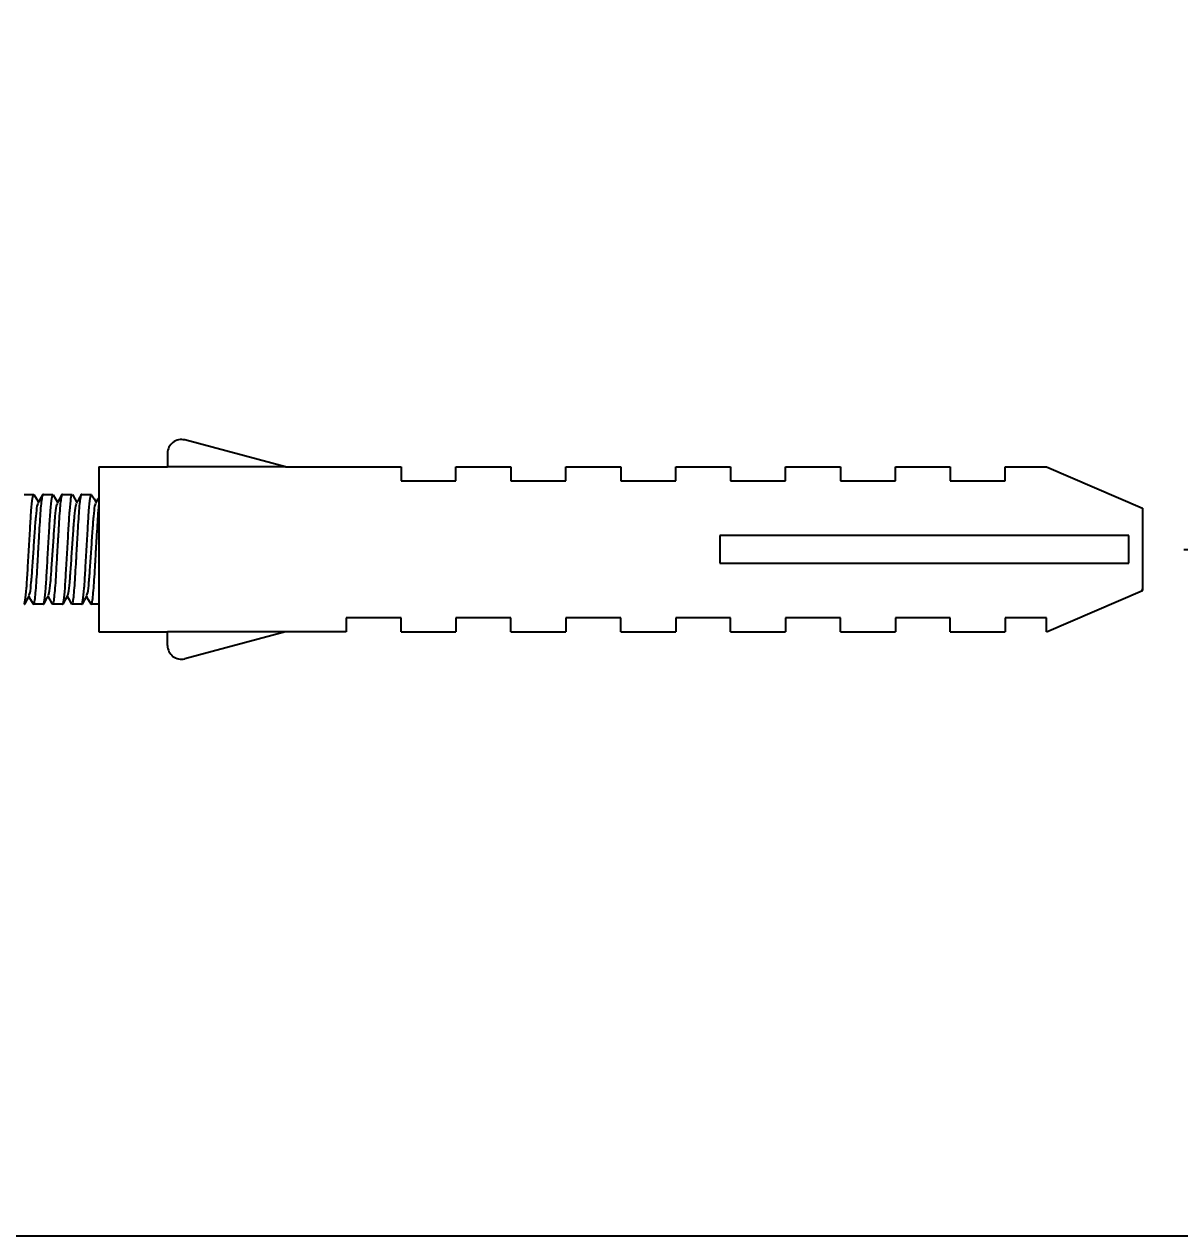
# Model space of a CAD drawing. Extents: x -6747 to -3513, y -1495 to -37.
# Drawn here: x -6720.34 to -6711.93, y -1463.88 to -1455.06 of the extents above; entities that cross this region are included whole.
import ezdxf

# ---------------------------------------------------------------- set-up
doc = ezdxf.new("R2010")
doc.units = 0
doc.header["$LTSCALE"] = 23.1
doc.header["$MEASUREMENT"] = 0
doc.layers.get('0').update_dxf_attribs({"linetype": 'CONTINUOUS'})
doc.layers.get('Defpoints').update_dxf_attribs({"linetype": 'CONTINUOUS'})
doc.styles.get("Standard").update_dxf_attribs({"font": 'txt.shx', "bigfont": 'whgtxt.shx'})
doc.dimstyles.get("Standard").update_dxf_attribs({"dimtxt": 2.5, "dimasz": 0.18, "dimexe": 0.18, "dimexo": 0.0625, "dimgap": 0.09, "dimtad": 0, "dimtih": 1, "dimtoh": 1, "dimdec": 4, "dimzin": 0, "dimdsep": 46, "dimtxsty": 'Standard', "dimcen": 0.09, "dimadec": 0, "dimazin": 0, "dimtp": 0.001, "dimtm": 0.001, "dimtfac": 1, "dimtdec": 4, "dimtofl": 0, "dimtmove": 0, "dimatfit": 0, "dimfxl": 0, "dimtolj": 1, "dimtzin": 0, "dimarcsym": 0})

# ---------------------------------------------------------------- blocks, each defined once
blk = doc.blocks.new('*D57')
at = {"color": 2, "lineweight": -2}
for p, q in [((-6711.8985, -1322.8847), (-6710.2725, -1322.8847)), ((-6711.2725, -1325.3847), (-6711.2725, -1456.3847)), ((-6711.8985, -1458.8847), (-6710.2725, -1458.8847))]:
    blk.add_line(p, q, dxfattribs=at)
at = {"color": 2}
for points in [[(-6711.6892, -1325.3847), (-6710.8558, -1325.3847), (-6711.2725, -1322.8847)], [(-6711.6892, -1456.3847), (-6710.8558, -1456.3847), (-6711.2725, -1458.8847)]]:
    blk.add_solid(points, dxfattribs=at)
at = {"layer": 'Defpoints', "color": 0}
for p in [(-6712.1985, -1322.8847), (-6712.1985, -1458.8847), (-6711.2725, -1458.8847)]:
    blk.add_point(p, dxfattribs=at)
at = {"color": 2, "insert": (-6713.4225, -1390.8847), "char_height": 2.3, "attachment_point": 5, "rotation": 90}
blk.add_mtext('\\A1;680', dxfattribs=at)
blk = doc.blocks.new('*D58')
at = {"color": 2, "lineweight": -2}
for p, q in [((-6741.5233, -1317.8847), (-6701.5538, -1317.8847)), ((-6702.5538, -1461.3847), (-6702.5538, -1320.3847)), ((-6741.5233, -1463.8847), (-6701.5538, -1463.8847))]:
    blk.add_line(p, q, dxfattribs=at)
at = {"color": 2}
for points in [[(-6702.9704, -1320.3847), (-6702.1371, -1320.3847), (-6702.5538, -1317.8847)], [(-6702.9704, -1461.3847), (-6702.1371, -1461.3847), (-6702.5538, -1463.8847)]]:
    blk.add_solid(points, dxfattribs=at)
at = {"layer": 'Defpoints', "color": 0}
for p in [(-6741.8233, -1317.8847), (-6702.5538, -1317.8847), (-6741.8233, -1463.8847)]:
    blk.add_point(p, dxfattribs=at)
at = {"color": 2, "insert": (-6704.7038, -1390.8847), "char_height": 2.3, "attachment_point": 5, "rotation": 90}
blk.add_mtext('\\A1;730', dxfattribs=at)

msp = doc.modelspace()

# ---------------------------------------------------------------- linework, layer by layer
at = {"color": 2}
for p, q in [((-6718.439, -1458.2847), (-6719.1727, -1458.0881)), ((-6719.2985, -1458.1847), (-6719.2985, -1458.2847)), ((-6719.7985, -1458.2847), (-6719.7985, -1459.4847)), ((-6719.7985, -1458.2847), (-6719.2985, -1458.2847)), ((-6718.439, -1458.2847), (-6719.2985, -1458.2847)), ((-6718.439, -1458.2847), (-6717.5985, -1458.2847)), ((-6717.5985, -1458.2847), (-6717.5985, -1458.3847)), ((-6717.1985, -1458.2847), (-6716.7985, -1458.2847)), ((-6717.1985, -1458.3847), (-6717.1985, -1458.2847)), ((-6716.7985, -1458.2847), (-6716.7985, -1458.3847)), ((-6716.3985, -1458.2847), (-6715.9985, -1458.2847)), ((-6716.3985, -1458.3847), (-6716.3985, -1458.2847)), ((-6715.9985, -1458.2847), (-6715.9985, -1458.3847)), ((-6715.5985, -1458.2847), (-6715.1985, -1458.2847)), ((-6715.5985, -1458.3847), (-6715.5985, -1458.2847)), ((-6715.1985, -1458.2847), (-6715.1985, -1458.3847)), ((-6714.7985, -1458.2847), (-6714.3985, -1458.2847)), ((-6714.7985, -1458.3847), (-6714.7985, -1458.2847)), ((-6714.3985, -1458.2847), (-6714.3985, -1458.3847)), ((-6713.9985, -1458.2847), (-6713.5985, -1458.2847)), ((-6713.9985, -1458.3847), (-6713.9985, -1458.2847)), ((-6713.5985, -1458.2847), (-6713.5985, -1458.3847)), ((-6713.1985, -1458.2847), (-6712.8985, -1458.2847)), ((-6713.1985, -1458.3847), (-6713.1985, -1458.2847)), ((-6712.8985, -1458.2847), (-6712.1985, -1458.5847)), ((-6717.5985, -1458.3847), (-6717.1985, -1458.3847)), ((-6716.7985, -1458.3847), (-6716.3985, -1458.3847)), ((-6715.9985, -1458.3847), (-6715.5985, -1458.3847)), ((-6715.1985, -1458.3847), (-6714.7985, -1458.3847)), ((-6714.3985, -1458.3847), (-6713.9985, -1458.3847)), ((-6713.5985, -1458.3847), (-6713.1985, -1458.3847)), ((-6720.3439, -1458.4847), (-6720.2732, -1458.4847)), ((-6720.2039, -1458.4847), (-6720.1332, -1458.4847)), ((-6720.0639, -1458.4847), (-6719.9932, -1458.4847)), ((-6719.9239, -1458.4847), (-6719.8532, -1458.4847)), ((-6712.1985, -1458.5847), (-6712.1985, -1459.1847)), ((-6715.2763, -1458.7847), (-6715.2763, -1458.9847)), ((-6712.2985, -1458.7847), (-6715.2763, -1458.7847)), ((-6712.2985, -1458.9847), (-6712.2985, -1458.7847)), ((-6715.2763, -1458.9847), (-6712.2985, -1458.9847)), ((-6719.7985, -1459.1847), (-6719.8005, -1459.1847)), ((-6712.8985, -1459.4847), (-6712.1985, -1459.1847)), ((-6712.1985, -1459.1709), (-6712.2066, -1459.1881)), ((-6720.2032, -1459.2847), (-6720.2739, -1459.2847)), ((-6720.0632, -1459.2847), (-6720.1339, -1459.2847)), ((-6719.9232, -1459.2847), (-6719.9939, -1459.2847)), ((-6719.7985, -1459.2847), (-6719.8539, -1459.2847)), ((-6717.5985, -1459.3847), (-6717.9985, -1459.3847)), ((-6717.9985, -1459.3847), (-6717.9985, -1459.4847)), ((-6717.5985, -1459.4847), (-6717.5985, -1459.3847)), ((-6716.7985, -1459.3847), (-6717.1985, -1459.3847)), ((-6717.1985, -1459.3847), (-6717.1985, -1459.4847)), ((-6716.7985, -1459.4847), (-6716.7985, -1459.3847)), ((-6715.9985, -1459.3847), (-6716.3985, -1459.3847)), ((-6716.3985, -1459.3847), (-6716.3985, -1459.4847)), ((-6715.9985, -1459.4847), (-6715.9985, -1459.3847)), ((-6715.1985, -1459.3847), (-6715.5985, -1459.3847)), ((-6715.5985, -1459.3847), (-6715.5985, -1459.4847)), ((-6715.1985, -1459.4847), (-6715.1985, -1459.3847)), ((-6714.3985, -1459.3847), (-6714.7985, -1459.3847)), ((-6714.7985, -1459.3847), (-6714.7985, -1459.4847)), ((-6714.3985, -1459.4847), (-6714.3985, -1459.3847)), ((-6713.5985, -1459.3847), (-6713.9985, -1459.3847)), ((-6713.9985, -1459.3847), (-6713.9985, -1459.4847)), ((-6713.5985, -1459.4847), (-6713.5985, -1459.3847)), ((-6712.8985, -1459.3847), (-6713.1985, -1459.3847)), ((-6713.1985, -1459.3847), (-6713.1985, -1459.4847)), ((-6712.8985, -1459.4847), (-6712.8985, -1459.3847)), ((-6719.7985, -1459.4847), (-6719.2985, -1459.4847)), ((-6717.9985, -1459.4847), (-6719.2985, -1459.4847)), ((-6719.2985, -1459.5847), (-6719.2985, -1459.4847)), ((-6718.439, -1459.4847), (-6719.1727, -1459.6813)), ((-6717.5985, -1459.4847), (-6717.1985, -1459.4847)), ((-6716.7985, -1459.4847), (-6716.3985, -1459.4847)), ((-6715.9985, -1459.4847), (-6715.5985, -1459.4847)), ((-6715.1985, -1459.4847), (-6714.7985, -1459.4847)), ((-6714.3985, -1459.4847), (-6713.9985, -1459.4847)), ((-6713.5985, -1459.4847), (-6713.1985, -1459.4847))]:
    msp.add_line(p, q, dxfattribs=at)
at = {"color": 2, "flags": 128}
for points in [[(-6720.2713, -1458.4863), (-6720.2538, -1458.5165), (-6720.2385, -1458.5428)], [(-6720.2408, -1458.5467), (-6720.2233, -1458.5165), (-6720.2058, -1458.4864)], [(-6720.1312, -1458.4864), (-6720.1137, -1458.5166), (-6720.0985, -1458.5428)], [(-6720.1008, -1458.5466), (-6720.0833, -1458.5165), (-6720.0658, -1458.4863)], [(-6719.9913, -1458.4863), (-6719.9738, -1458.5165), (-6719.9585, -1458.5428)], [(-6719.9608, -1458.5467), (-6719.9433, -1458.5165), (-6719.9258, -1458.4864)], [(-6719.8513, -1458.4864), (-6719.8338, -1458.5166), (-6719.8185, -1458.5428)], [(-6719.8208, -1458.5466), (-6719.8033, -1458.5165), (-6719.7985, -1458.5083)], [(-6720.3063, -1459.2227), (-6720.3238, -1459.2528), (-6720.3413, -1459.283)], [(-6720.2758, -1459.2829), (-6720.2933, -1459.2528), (-6720.3085, -1459.2265)], [(-6720.1663, -1459.2227), (-6720.1838, -1459.2528), (-6720.2013, -1459.2829)], [(-6720.1358, -1459.283), (-6720.1533, -1459.2528), (-6720.1685, -1459.2265)], [(-6720.0263, -1459.2227), (-6720.0438, -1459.2528), (-6720.0613, -1459.283)], [(-6719.9958, -1459.2829), (-6720.0133, -1459.2527), (-6720.0285, -1459.2265)], [(-6719.8863, -1459.2226), (-6719.9038, -1459.2528), (-6719.9212, -1459.2829)], [(-6719.8558, -1459.283), (-6719.8733, -1459.2528), (-6719.8885, -1459.2265)]]:
    msp.add_lwpolyline(points, dxfattribs=at)
at = {"color": 2}
for centre, start, end in [((-6719.1985, -1458.1847), 75, 180), ((-6719.1985, -1459.5847), 180, 285)]:
    msp.add_arc(centre, 0.1, start, end, dxfattribs=at)
for points, knots in [([(-6720.3432, -1459.2847), (-6720.3407, -1459.2847), (-6720.3377, -1459.2749), (-6720.3315, -1459.2344), (-6720.3283, -1459.2036), (-6720.3239, -1459.1475), (-6720.3225, -1459.1272), (-6720.3198, -1459.0849), (-6720.3186, -1459.0629), (-6720.3144, -1458.9917), (-6720.3113, -1458.9383), (-6720.3051, -1458.8311), (-6720.3019, -1458.7776), (-6720.2978, -1458.7064), (-6720.2965, -1458.6844), (-6720.2939, -1458.6421), (-6720.2925, -1458.6218), (-6720.288, -1458.5657), (-6720.2848, -1458.5349), (-6720.2787, -1458.4944), (-6720.2757, -1458.4847), (-6720.2732, -1458.4847)], [0, 0, 0, 0, 0.125, 0.125, 0.25, 0.25, 0.3125, 0.3125, 0.375, 0.375, 0.5, 0.5, 0.625, 0.625, 0.6875, 0.6875, 0.75, 0.75, 0.875, 0.875, 1, 1, 1, 1]), ([(-6720.2759, -1459.2798), (-6720.2752, -1459.2818), (-6720.2727, -1459.2892), (-6720.2684, -1459.2745), (-6720.2622, -1459.2355), (-6720.2561, -1459.1702), (-6720.2506, -1459.0869), (-6720.2451, -1458.99), (-6720.2389, -1458.8847), (-6720.2327, -1458.7794), (-6720.2272, -1458.6824), (-6720.2217, -1458.5992), (-6720.2156, -1458.5336), (-6720.2094, -1458.4958), (-6720.2057, -1458.4803), (-6720.2039, -1458.4847), (-6720.2039, -1458.4847)], [0, 0, 0, 0, 0.0291432, 0.1086365, 0.1909523, 0.273268, 0.3527613, 0.4322546, 0.5145704, 0.5968861, 0.6763794, 0.7558727, 0.8381885, 0.9205042, 0.9999975, 1, 1, 1, 1]), ([(-6720.2032, -1459.2847), (-6720.2007, -1459.2847), (-6720.1977, -1459.2749), (-6720.1915, -1459.2344), (-6720.1883, -1459.2036), (-6720.1839, -1459.1475), (-6720.1825, -1459.1272), (-6720.1798, -1459.0849), (-6720.1786, -1459.0629), (-6720.1744, -1458.9917), (-6720.1713, -1458.9383), (-6720.1651, -1458.8311), (-6720.1619, -1458.7776), (-6720.1578, -1458.7064), (-6720.1565, -1458.6844), (-6720.1539, -1458.6421), (-6720.1525, -1458.6218), (-6720.148, -1458.5657), (-6720.1448, -1458.5349), (-6720.1387, -1458.4944), (-6720.1357, -1458.4847), (-6720.1332, -1458.4847)], [0, 0, 0, 0, 0.125, 0.125, 0.25, 0.25, 0.3125, 0.3125, 0.375, 0.375, 0.5, 0.5, 0.625, 0.625, 0.6875, 0.6875, 0.75, 0.75, 0.875, 0.875, 1, 1, 1, 1]), ([(-6720.1359, -1459.28), (-6720.1352, -1459.2819), (-6720.1327, -1459.2892), (-6720.1284, -1459.2745), (-6720.1222, -1459.2355), (-6720.1161, -1459.1702), (-6720.1106, -1459.0869), (-6720.1051, -1458.99), (-6720.0989, -1458.8847), (-6720.0927, -1458.7794), (-6720.0872, -1458.6824), (-6720.0817, -1458.5992), (-6720.0756, -1458.5336), (-6720.0694, -1458.4958), (-6720.0657, -1458.4803), (-6720.0639, -1458.4847), (-6720.0639, -1458.4847)], [0, 0, 0, 0, 0.028435, 0.107986, 0.190362, 0.272738, 0.352289, 0.43184, 0.514216, 0.596592, 0.676143, 0.755695, 0.83807, 0.920446, 0.999998, 1, 1, 1, 1]), ([(-6720.0632, -1459.2847), (-6720.0607, -1459.2847), (-6720.0577, -1459.2749), (-6720.0515, -1459.2344), (-6720.0483, -1459.2036), (-6720.0439, -1459.1475), (-6720.0425, -1459.1272), (-6720.0398, -1459.0849), (-6720.0386, -1459.0629), (-6720.0344, -1458.9917), (-6720.0313, -1458.9383), (-6720.0251, -1458.8311), (-6720.0219, -1458.7776), (-6720.0178, -1458.7064), (-6720.0165, -1458.6844), (-6720.0139, -1458.6421), (-6720.0125, -1458.6218), (-6720.008, -1458.5657), (-6720.0048, -1458.5349), (-6719.9987, -1458.4944), (-6719.9957, -1458.4847), (-6719.9932, -1458.4847)], [0, 0, 0, 0, 0.125, 0.125, 0.25, 0.25, 0.3125, 0.3125, 0.375, 0.375, 0.5, 0.5, 0.625, 0.625, 0.6875, 0.6875, 0.75, 0.75, 0.875, 0.875, 1, 1, 1, 1]), ([(-6719.9959, -1459.2798), (-6719.9953, -1459.2818), (-6719.9927, -1459.2892), (-6719.9884, -1459.2745), (-6719.9822, -1459.2355), (-6719.9761, -1459.1702), (-6719.9706, -1459.0869), (-6719.9651, -1458.99), (-6719.9589, -1458.8847), (-6719.9527, -1458.7794), (-6719.9472, -1458.6824), (-6719.9417, -1458.5992), (-6719.9356, -1458.5336), (-6719.9294, -1458.4958), (-6719.9257, -1458.4803), (-6719.9239, -1458.4847), (-6719.9239, -1458.4847)], [0, 0, 0, 0, 0.029269, 0.108752, 0.191057, 0.273362, 0.352845, 0.432328, 0.514633, 0.596938, 0.676421, 0.755904, 0.838209, 0.920515, 0.999998, 1, 1, 1, 1]), ([(-6719.9232, -1459.2847), (-6719.9207, -1459.2847), (-6719.9177, -1459.2749), (-6719.9115, -1459.2344), (-6719.9083, -1459.2036), (-6719.9039, -1459.1475), (-6719.9025, -1459.1272), (-6719.8998, -1459.0849), (-6719.8986, -1459.0629), (-6719.8944, -1458.9917), (-6719.8913, -1458.9383), (-6719.8851, -1458.8311), (-6719.8819, -1458.7776), (-6719.8778, -1458.7064), (-6719.8765, -1458.6844), (-6719.8739, -1458.6421), (-6719.8725, -1458.6218), (-6719.868, -1458.5657), (-6719.8648, -1458.5349), (-6719.8587, -1458.4944), (-6719.8557, -1458.4847), (-6719.8532, -1458.4847)], [0, 0, 0, 0, 0.125, 0.125, 0.25, 0.25, 0.3125, 0.3125, 0.375, 0.375, 0.5, 0.5, 0.625, 0.625, 0.6875, 0.6875, 0.75, 0.75, 0.875, 0.875, 1, 1, 1, 1]), ([(-6720.3062, -1459.2177), (-6720.3042, -1459.2137), (-6720.2993, -1459.2039), (-6720.2906, -1459.1304), (-6720.2827, -1459.0184), (-6720.2735, -1458.8847), (-6720.2644, -1458.7509), (-6720.2565, -1458.639), (-6720.2478, -1458.5655), (-6720.2429, -1458.5557), (-6720.2409, -1458.5517)], [0, 0, 0, 0, 0.09686, 0.233516, 0.36475, 0.500217, 0.635684, 0.766918, 0.903575, 1, 1, 1, 1]), ([(-6720.1662, -1459.2176), (-6720.1642, -1459.2136), (-6720.1593, -1459.2039), (-6720.1506, -1459.1304), (-6720.1427, -1459.0184), (-6720.1335, -1458.8847), (-6720.1244, -1458.7509), (-6720.1165, -1458.639), (-6720.1078, -1458.5654), (-6720.1029, -1458.5557), (-6720.1009, -1458.5516)], [0, 0, 0, 0, 0.096478, 0.233132, 0.364362, 0.499827, 0.635291, 0.766522, 0.903176, 1, 1, 1, 1]), ([(-6720.0262, -1459.2177), (-6720.0242, -1459.2137), (-6720.0193, -1459.2039), (-6720.0106, -1459.1304), (-6720.0027, -1459.0184), (-6719.9935, -1458.8847), (-6719.9844, -1458.7509), (-6719.9765, -1458.639), (-6719.9678, -1458.5655), (-6719.9629, -1458.5557), (-6719.9609, -1458.5517)], [0, 0, 0, 0, 0.096785, 0.233438, 0.364666, 0.500129, 0.635592, 0.76682, 0.903473, 1, 1, 1, 1]), ([(-6719.8862, -1459.2176), (-6719.8842, -1459.2136), (-6719.8793, -1459.2038), (-6719.8706, -1459.1304), (-6719.8627, -1459.0184), (-6719.8535, -1458.8847), (-6719.8444, -1458.7509), (-6719.8365, -1458.639), (-6719.8278, -1458.5654), (-6719.8229, -1458.5557), (-6719.8209, -1458.5516)], [0, 0, 0, 0, 0.0963677, 0.2330273, 0.3642629, 0.4997328, 0.6352028, 0.7664384, 0.9030979, 1, 1, 1, 1]), ([(-6719.8559, -1459.28), (-6719.8552, -1459.2819), (-6719.8527, -1459.2892), (-6719.8484, -1459.2745), (-6719.8422, -1459.2355), (-6719.8361, -1459.1702), (-6719.8306, -1459.0869), (-6719.8251, -1458.99), (-6719.8189, -1458.8847), (-6719.8127, -1458.7794), (-6719.8072, -1458.6824), (-6719.8026, -1458.6127), (-6719.7996, -1458.5775), (-6719.7985, -1458.5663)], [0, 0, 0, 0, 0.0284601, 0.1080094, 0.190383, 0.2727567, 0.3523059, 0.4318552, 0.5142288, 0.5966025, 0.6761517, 0.755701, 0.7987275, 0.7987275, 0.7987275, 0.7987275])]:
    msp.add_open_spline(points, degree=3, knots=knots, dxfattribs=at)

# ---------------------------------------------------------------- dimensions: what is measured, and where the dimension line sits
for base, p1, p2, picture, middle in [((-6702.5538, -1317.8847), (-6741.8233, -1463.8847), (-6741.8233, -1317.8847), '*D58', (-6704.7038, -1390.8847)), ((-6711.2725, -1458.8847), (-6712.1985, -1322.8847), (-6712.1985, -1458.8847), '*D57', (-6713.4225, -1390.8847))]:
    dim = msp.add_linear_dim(base=base, p1=p1, p2=p2, angle=90, dimstyle='Standard', override={"dimtxt": 2.3, "dimasz": 2.5, "dimexe": 1, "dimexo": 0.3, "dimgap": 1, "dimtad": 1, "dimtih": 0, "dimtoh": 0, "dimdec": 0, "dimlfac": 5, "dimcen": 0, "dimclrd": 2, "dimclre": 2, "dimclrt": 2, "dimtp": 0.1, "dimtm": 0, "dimtfac": 0.5, "dimtdec": 2, "dimatfit": 3})
    dim.commit()
    dim.dimension.update_dxf_attribs({"geometry": picture, "text_midpoint": middle})

doc.saveas('drawing.dxf')
